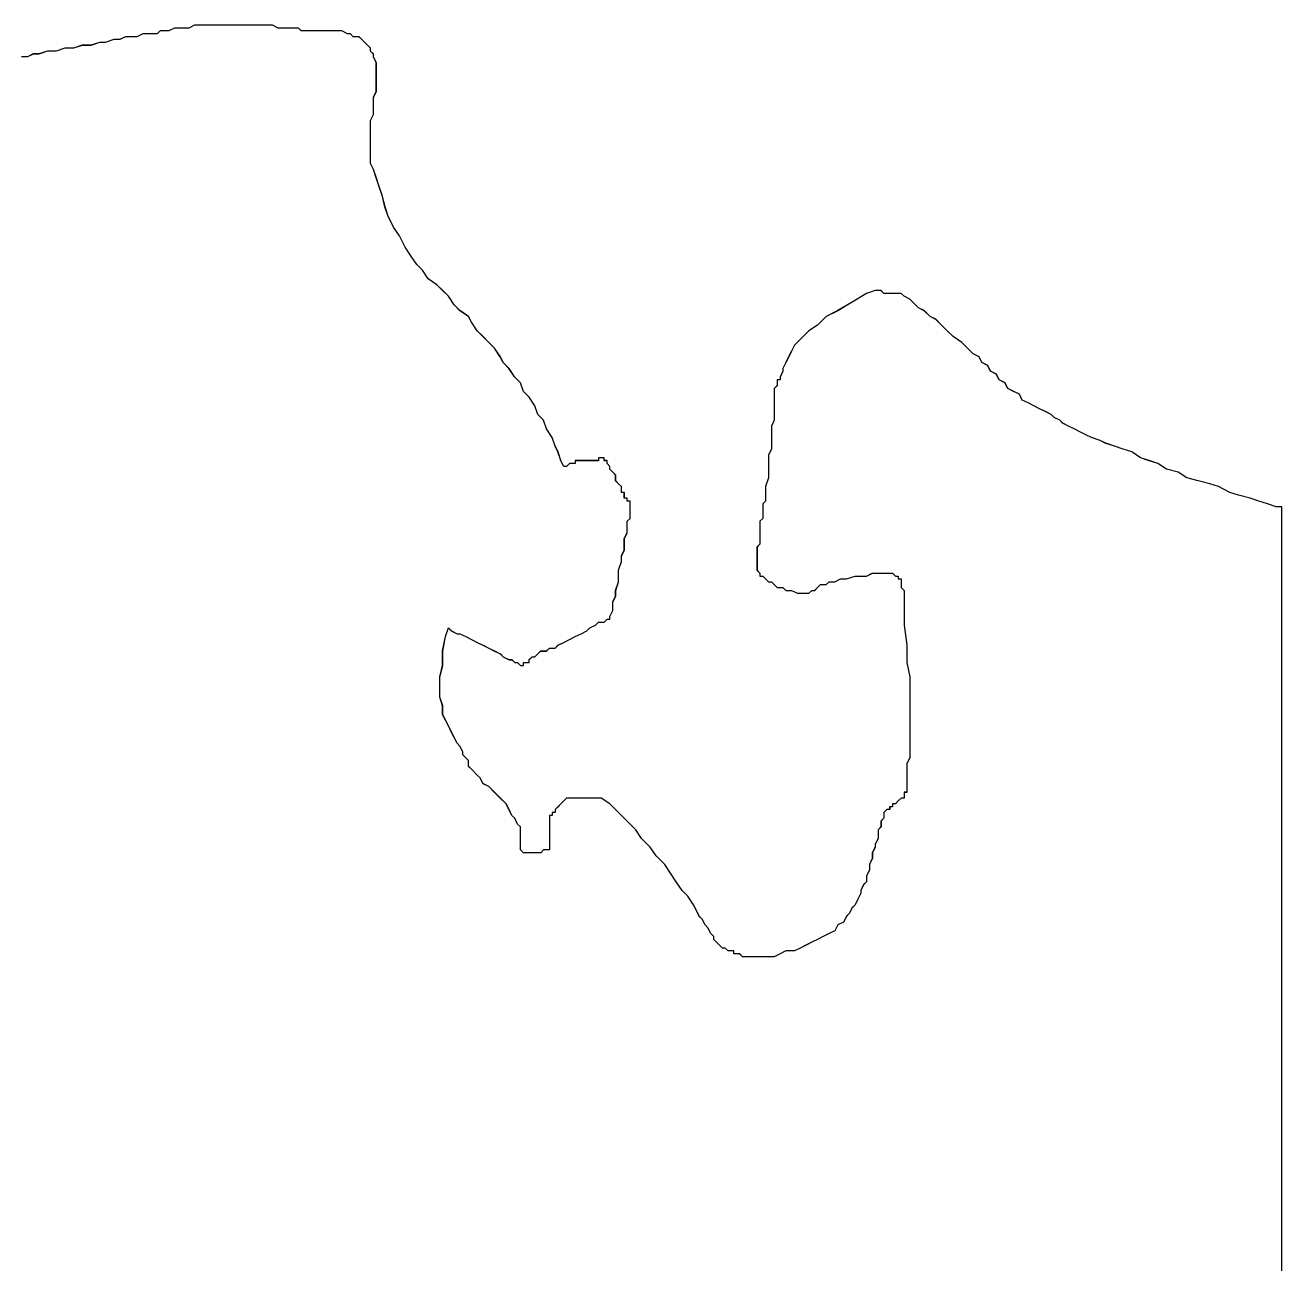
# Model space of a CAD drawing. Extents: x -0.5 to 0.57, y -0.22 to 0.71.
# Drawn here: x 0.24258 to 0.278, y 0.23697 to 0.27188 of the extents above; entities that cross this region are included whole.
import ezdxf

# ---------------------------------------------------------------- set-up
doc = ezdxf.new("R2010")
doc.units = 0
doc.layers.add('C2', color=7, linetype='CONTINUOUS')

msp = doc.modelspace()

# ---------------------------------------------------------------- linework, layer by layer
at = {"layer": 'C2', "color": 1}
msp.add_lwpolyline([(0.277994, 0.21777), (0.277994, 0.256352), (0.277994, 0.256433), (0.277994, 0.258303), (0.277914, 0.258303), (0.277832, 0.258303), (0.277588, 0.258384), (0.277345, 0.258465), (0.277101, 0.258546), (0.276776, 0.258628), (0.276532, 0.258709), (0.276206, 0.258871), (0.275962, 0.258953), (0.275638, 0.259034), (0.275313, 0.259116), (0.275069, 0.259278), (0.274744, 0.259359), (0.2745, 0.259522), (0.274256, 0.259603), (0.274012, 0.259684), (0.273768, 0.259847), (0.273525, 0.259928), (0.273281, 0.260009), (0.273037, 0.260091), (0.272874, 0.260172), (0.272631, 0.260253), (0.272468, 0.260335), (0.272305, 0.260416), (0.272143, 0.260497), (0.27198, 0.260578), (0.271817, 0.26066), (0.271736, 0.260741), (0.271574, 0.260822), (0.271493, 0.260904), (0.271329, 0.260985), (0.271167, 0.261066), (0.271005, 0.261148), (0.270842, 0.261229), (0.270679, 0.26131), (0.270599, 0.261472), (0.270436, 0.261554), (0.270273, 0.261635), (0.270192, 0.261798), (0.270029, 0.261879), (0.269948, 0.262042), (0.269785, 0.262123), (0.269704, 0.262286), (0.269542, 0.262367), (0.26946, 0.262529), (0.269297, 0.26261), (0.269135, 0.262773), (0.268973, 0.262936), (0.268729, 0.263098), (0.268567, 0.263261), (0.268404, 0.263424), (0.268241, 0.263586), (0.268079, 0.263667), (0.267916, 0.26383), (0.267753, 0.263911), (0.267591, 0.264073), (0.26751, 0.264155), (0.267348, 0.264236), (0.267266, 0.264318), (0.267184, 0.264318), (0.267103, 0.264318), (0.267022, 0.264318), (0.266941, 0.264318), (0.26686, 0.264318), (0.266778, 0.264318), (0.266697, 0.264399), (0.266615, 0.264399), (0.266534, 0.264399), (0.266291, 0.264318), (0.265884, 0.264073), (0.265478, 0.26383), (0.265152, 0.263667), (0.264909, 0.263424), (0.264665, 0.263261), (0.264421, 0.263017), (0.264258, 0.262854), (0.264178, 0.262692), (0.264095, 0.262529), (0.264014, 0.262367), (0.263933, 0.262204), (0.263933, 0.262123), (0.263852, 0.26196), (0.263852, 0.261879), (0.263771, 0.261879), (0.263771, 0.261798), (0.263771, 0.261717), (0.26369, 0.261635), (0.26369, 0.261554), (0.26369, 0.261472), (0.26369, 0.26131), (0.26369, 0.261229), (0.26369, 0.261066), (0.26369, 0.260904), (0.26369, 0.260741), (0.263608, 0.260578), (0.263608, 0.260335), (0.263608, 0.260172), (0.263608, 0.259928), (0.263527, 0.259766), (0.263527, 0.259522), (0.263527, 0.259278), (0.263527, 0.259116), (0.263446, 0.258871), (0.263446, 0.258709), (0.263446, 0.258628), (0.263446, 0.258465), (0.263364, 0.258384), (0.263364, 0.258303), (0.263364, 0.258222), (0.263364, 0.25814), (0.263364, 0.258059), (0.263364, 0.257977), (0.263283, 0.257896), (0.263283, 0.257815), (0.263283, 0.257734), (0.263283, 0.257652), (0.263283, 0.257571), (0.263283, 0.25749), (0.263283, 0.257327), (0.263283, 0.257246), (0.263202, 0.257165), (0.263202, 0.257002), (0.263202, 0.256921), (0.263202, 0.25684), (0.263202, 0.256677), (0.263202, 0.256596), (0.263202, 0.256514), (0.263283, 0.256433), (0.263283, 0.256352), (0.263364, 0.256352), (0.263446, 0.256271), (0.263527, 0.25619), (0.263608, 0.25619), (0.26369, 0.256108), (0.263771, 0.256027), (0.263852, 0.256027), (0.263933, 0.256027), (0.264014, 0.255945), (0.264095, 0.255945), (0.264178, 0.255945), (0.26434, 0.255864), (0.264421, 0.255864), (0.264583, 0.255864), (0.264665, 0.255864), (0.264746, 0.255945), (0.264828, 0.255945), (0.264909, 0.256027), (0.26499, 0.256108), (0.265152, 0.256108), (0.265234, 0.25619), (0.265396, 0.25619), (0.265559, 0.256271), (0.265722, 0.256271), (0.265965, 0.256352), (0.266127, 0.256352), (0.266291, 0.256352), (0.266453, 0.256433), (0.266615, 0.256433), (0.266778, 0.256433), (0.26686, 0.256433), (0.266941, 0.256433), (0.267022, 0.256433), (0.267103, 0.256352), (0.267184, 0.256352), (0.267184, 0.256271), (0.267266, 0.256271), (0.267266, 0.25619), (0.267266, 0.256108), (0.267266, 0.256027), (0.267348, 0.255945), (0.267348, 0.255864), (0.267348, 0.255783), (0.267348, 0.255702), (0.267348, 0.255621), (0.267348, 0.255539), (0.267348, 0.255458), (0.267348, 0.255376), (0.267348, 0.255296), (0.267348, 0.255214), (0.267348, 0.25497), (0.267428, 0.254401), (0.267428, 0.253914), (0.26751, 0.253507), (0.26751, 0.25302), (0.26751, 0.252695), (0.26751, 0.252288), (0.26751, 0.251963), (0.26751, 0.251719), (0.26751, 0.251475), (0.26751, 0.251231), (0.267428, 0.251069), (0.267428, 0.250825), (0.267428, 0.250743), (0.267428, 0.250581), (0.267428, 0.2505), (0.267428, 0.250418), (0.267428, 0.250337), (0.267428, 0.250256), (0.267348, 0.250256), (0.267348, 0.250175), (0.267348, 0.250094), (0.267266, 0.250094), (0.267184, 0.250012), (0.267103, 0.249931), (0.267022, 0.249931), (0.267022, 0.249849), (0.266941, 0.249849), (0.266941, 0.249768), (0.26686, 0.249768), (0.266778, 0.249687), (0.266778, 0.249606), (0.266778, 0.249524), (0.266697, 0.249443), (0.266697, 0.249362), (0.266697, 0.24928), (0.266615, 0.249199), (0.266615, 0.249037), (0.266615, 0.248956), (0.266534, 0.248793), (0.266534, 0.248712), (0.266453, 0.248549), (0.266453, 0.248386), (0.266372, 0.248224), (0.266372, 0.248062), (0.266291, 0.247899), (0.266291, 0.247736), (0.266209, 0.247655), (0.266127, 0.247493), (0.266127, 0.247411), (0.266047, 0.247248), (0.265965, 0.247086), (0.265884, 0.247005), (0.265803, 0.246842), (0.265722, 0.246761), (0.26564, 0.246598), (0.265478, 0.246517), (0.265396, 0.246354), (0.265234, 0.246273), (0.265071, 0.246192), (0.264909, 0.246111), (0.264746, 0.24603), (0.264583, 0.245948), (0.264421, 0.245867), (0.264258, 0.245786), (0.264014, 0.245786), (0.263852, 0.245704), (0.26369, 0.245623), (0.263608, 0.245623), (0.263527, 0.245623), (0.263446, 0.245623), (0.263364, 0.245623), (0.263283, 0.245623), (0.263202, 0.245623), (0.263121, 0.245623), (0.263039, 0.245623), (0.262958, 0.245623), (0.262877, 0.245623), (0.262796, 0.245623), (0.262714, 0.245704), (0.262633, 0.245704), (0.262551, 0.245704), (0.262551, 0.245786), (0.26247, 0.245786), (0.262389, 0.245786), (0.262308, 0.245867), (0.262226, 0.245867), (0.262146, 0.245948), (0.262064, 0.24603), (0.261982, 0.246111), (0.261982, 0.246192), (0.261902, 0.246273), (0.26182, 0.246436), (0.261738, 0.246517), (0.261658, 0.24668), (0.261576, 0.246761), (0.261495, 0.246924), (0.261414, 0.247086), (0.261251, 0.24733), (0.261089, 0.247493), (0.260926, 0.247736), (0.260763, 0.24798), (0.260601, 0.248224), (0.260357, 0.248468), (0.260194, 0.248712), (0.25995, 0.248956), (0.259788, 0.249199), (0.259544, 0.249443), (0.259301, 0.249687), (0.259057, 0.249931), (0.258813, 0.250094), (0.258731, 0.250094), (0.25865, 0.250094), (0.258569, 0.250094), (0.258488, 0.250094), (0.258406, 0.250094), (0.258325, 0.250094), (0.258244, 0.250094), (0.258162, 0.250094), (0.258081, 0.250094), (0.258, 0.250094), (0.257919, 0.250094), (0.257837, 0.250094), (0.257756, 0.250012), (0.257674, 0.249931), (0.257593, 0.249849), (0.257512, 0.249768), (0.257512, 0.249687), (0.257431, 0.249687), (0.257431, 0.249606), (0.25735, 0.249606), (0.25735, 0.249524), (0.25735, 0.249443), (0.25735, 0.249362), (0.25735, 0.24928), (0.25735, 0.249199), (0.25735, 0.249118), (0.25735, 0.248956), (0.25735, 0.248874), (0.25735, 0.248793), (0.25735, 0.248712), (0.25735, 0.24863), (0.257269, 0.24863), (0.257187, 0.24863), (0.257106, 0.248549), (0.257025, 0.248549), (0.256943, 0.248549), (0.256862, 0.248549), (0.256781, 0.248549), (0.256699, 0.248549), (0.256618, 0.248549), (0.256537, 0.24863), (0.256537, 0.248712), (0.256537, 0.248793), (0.256537, 0.248874), (0.256537, 0.249037), (0.256537, 0.249118), (0.256537, 0.24928), (0.256456, 0.249362), (0.256375, 0.249524), (0.256293, 0.249606), (0.256212, 0.249768), (0.25613, 0.249931), (0.255968, 0.250094), (0.255805, 0.250256), (0.255642, 0.250418), (0.25548, 0.2505), (0.255399, 0.250662), (0.255318, 0.250743), (0.255156, 0.250906), (0.255073, 0.250988), (0.255073, 0.25115), (0.254993, 0.251231), (0.254911, 0.251313), (0.254911, 0.251394), (0.25483, 0.251556), (0.254749, 0.251638), (0.254668, 0.2518), (0.254586, 0.251963), (0.254505, 0.252125), (0.254423, 0.252288), (0.254343, 0.25245), (0.254343, 0.252695), (0.254261, 0.252938), (0.254261, 0.253182), (0.254261, 0.253507), (0.254343, 0.253832), (0.254343, 0.254239), (0.254423, 0.254645), (0.254505, 0.254889), (0.254586, 0.254808), (0.254749, 0.254726), (0.25483, 0.254726), (0.254993, 0.254645), (0.255156, 0.254564), (0.255318, 0.254482), (0.25548, 0.254401), (0.255642, 0.25432), (0.255805, 0.254239), (0.255968, 0.254158), (0.256049, 0.254076), (0.256212, 0.253995), (0.256293, 0.253995), (0.256375, 0.253914), (0.256456, 0.253914), (0.256537, 0.253832), (0.256618, 0.253832), (0.256618, 0.253914), (0.256699, 0.253914), (0.256781, 0.253914), (0.256781, 0.253995), (0.256862, 0.254076), (0.256943, 0.254076), (0.257025, 0.254158), (0.257106, 0.254239), (0.257269, 0.254239), (0.25735, 0.25432), (0.257512, 0.25432), (0.257593, 0.254401), (0.257756, 0.254482), (0.257919, 0.254564), (0.258081, 0.254645), (0.258244, 0.254726), (0.258406, 0.254808), (0.258488, 0.254889), (0.25865, 0.25497), (0.258731, 0.255052), (0.258894, 0.255052), (0.258976, 0.255133), (0.259057, 0.255133), (0.259057, 0.255214), (0.259138, 0.255376), (0.259138, 0.255458), (0.259138, 0.255621), (0.259219, 0.255783), (0.259219, 0.255945), (0.259301, 0.25619), (0.259301, 0.256352), (0.259301, 0.256514), (0.259382, 0.256758), (0.259382, 0.256921), (0.259462, 0.257084), (0.259462, 0.257246), (0.259462, 0.257408), (0.259544, 0.257571), (0.259544, 0.257734), (0.259544, 0.257896), (0.259626, 0.257977), (0.259626, 0.25814), (0.259626, 0.258222), (0.259626, 0.258303), (0.259626, 0.258384), (0.259626, 0.258465), (0.259544, 0.258465), (0.259544, 0.258546), (0.259462, 0.258546), (0.259462, 0.258628), (0.259462, 0.258709), (0.259382, 0.258709), (0.259382, 0.25879), (0.259382, 0.258871), (0.259301, 0.258953), (0.259219, 0.259034), (0.259219, 0.259197), (0.259138, 0.259278), (0.259057, 0.259359), (0.259057, 0.259441), (0.258976, 0.259522), (0.258976, 0.259603), (0.258894, 0.259603), (0.258894, 0.259684), (0.258813, 0.259684), (0.258731, 0.259684), (0.258731, 0.259603), (0.25865, 0.259603), (0.258569, 0.259603), (0.258488, 0.259603), (0.258406, 0.259603), (0.258325, 0.259603), (0.258244, 0.259603), (0.258162, 0.259603), (0.258081, 0.259603), (0.258081, 0.259522), (0.258, 0.259522), (0.257919, 0.259522), (0.257837, 0.259441), (0.257756, 0.259441), (0.257674, 0.259603), (0.257593, 0.259847), (0.257512, 0.260009), (0.257431, 0.260253), (0.257269, 0.260497), (0.257187, 0.260741), (0.257025, 0.260904), (0.256943, 0.261148), (0.256781, 0.261391), (0.256618, 0.261554), (0.256537, 0.261798), (0.256375, 0.26196), (0.256212, 0.262204), (0.256049, 0.262367), (0.255968, 0.262529), (0.255805, 0.262773), (0.255642, 0.262936), (0.25548, 0.263098), (0.255318, 0.263261), (0.255156, 0.263504), (0.255073, 0.263667), (0.25483, 0.26383), (0.254668, 0.263992), (0.254505, 0.264236), (0.254343, 0.264399), (0.25418, 0.264561), (0.253936, 0.264724), (0.253773, 0.264968), (0.253611, 0.26513), (0.253448, 0.265374), (0.253286, 0.265618), (0.253124, 0.265943), (0.252961, 0.266187), (0.252798, 0.266512), (0.252717, 0.266756), (0.252636, 0.267081), (0.252554, 0.267325), (0.252473, 0.267569), (0.252391, 0.267812), (0.252311, 0.267975), (0.252311, 0.268219), (0.252311, 0.268463), (0.252311, 0.268625), (0.252311, 0.268869), (0.252311, 0.269032), (0.252311, 0.269194), (0.252391, 0.269357), (0.252391, 0.269519), (0.252391, 0.269682), (0.252391, 0.269845), (0.252473, 0.270007), (0.252473, 0.27017), (0.252473, 0.270251), (0.252473, 0.270413), (0.252473, 0.270495), (0.252473, 0.270657), (0.252473, 0.270738), (0.252473, 0.27082), (0.252391, 0.270982), (0.252391, 0.271064), (0.252311, 0.271145), (0.252311, 0.271226), (0.252229, 0.271308), (0.252148, 0.271389), (0.252067, 0.27147), (0.251985, 0.271552), (0.251823, 0.271552), (0.251741, 0.271632), (0.25166, 0.271632), (0.251497, 0.271714), (0.251335, 0.271714), (0.251254, 0.271714), (0.251092, 0.271714), (0.250928, 0.271714), (0.250847, 0.271714), (0.250685, 0.271714), (0.250522, 0.271714), (0.250359, 0.271714), (0.250278, 0.271795), (0.250116, 0.271795), (0.249953, 0.271795), (0.249791, 0.271795), (0.249709, 0.271795), (0.249547, 0.271877), (0.249466, 0.271877), (0.249303, 0.271877), (0.24914, 0.271877), (0.24906, 0.271877), (0.248896, 0.271877), (0.248734, 0.271877), (0.248572, 0.271877), (0.248409, 0.271877), (0.248246, 0.271877), (0.248084, 0.271877), (0.247922, 0.271877), (0.247677, 0.271877), (0.247515, 0.271877), (0.247352, 0.271877), (0.24719, 0.271795), (0.247027, 0.271795), (0.246865, 0.271795), (0.246783, 0.271795), (0.246621, 0.271714), (0.24654, 0.271714), (0.246458, 0.271714), (0.246377, 0.271714), (0.246295, 0.271632), (0.246133, 0.271632), (0.246052, 0.271632), (0.24589, 0.271632), (0.245726, 0.271552), (0.245564, 0.271552), (0.245402, 0.271552), (0.245239, 0.27147), (0.245076, 0.27147), (0.244833, 0.271389), (0.24467, 0.271389), (0.244426, 0.271308), (0.244182, 0.271308), (0.243938, 0.271226), (0.243694, 0.271226), (0.24345, 0.271145), (0.243206, 0.271145), (0.242963, 0.271064), (0.242801, 0.271064), (0.242638, 0.270982), (0.242475, 0.270982)], dxfattribs=at)
at = {"layer": 'C2', "color": 7}
msp.add_lwpolyline([(0.277996, 0.16735), (0.277996, 0.256351), (0.277996, 0.256432), (0.277996, 0.258302), (0.277915, 0.258302), (0.277833, 0.258302), (0.27759, 0.258383), (0.277346, 0.258464), (0.277102, 0.258546), (0.276777, 0.258627), (0.276533, 0.258708), (0.276208, 0.258871), (0.275964, 0.258952), (0.275639, 0.259033), (0.275314, 0.259115), (0.27507, 0.259277), (0.274745, 0.259359), (0.274501, 0.259521), (0.274257, 0.259602), (0.274013, 0.259684), (0.273769, 0.259847), (0.273526, 0.259927), (0.273282, 0.260009), (0.273038, 0.26009), (0.272876, 0.260172), (0.272632, 0.260253), (0.272469, 0.260334), (0.272306, 0.260415), (0.272144, 0.260496), (0.271981, 0.260578), (0.271819, 0.260659), (0.271737, 0.26074), (0.271575, 0.260822), (0.271494, 0.260903), (0.271331, 0.260984), (0.271168, 0.261065), (0.271006, 0.261147), (0.270844, 0.261228), (0.270681, 0.261309), (0.2706, 0.261472), (0.270437, 0.261553), (0.270274, 0.261634), (0.270193, 0.261797), (0.270031, 0.261878), (0.26995, 0.262041), (0.269787, 0.262122), (0.269705, 0.262285), (0.269543, 0.262366), (0.269462, 0.262528), (0.269299, 0.26261), (0.269136, 0.262773), (0.268974, 0.262935), (0.26873, 0.263098), (0.268567, 0.26326), (0.268405, 0.263423), (0.268243, 0.263585), (0.26808, 0.263666), (0.267917, 0.263829), (0.267755, 0.26391), (0.267592, 0.264073), (0.267511, 0.264154), (0.267349, 0.264236), (0.267267, 0.264317), (0.267186, 0.264317), (0.267104, 0.264317), (0.267023, 0.264317), (0.266942, 0.264317), (0.266861, 0.264317), (0.266779, 0.264317), (0.266699, 0.264398), (0.266617, 0.264398), (0.266535, 0.264398), (0.266291, 0.264317), (0.265885, 0.264073), (0.265479, 0.263829), (0.265154, 0.263666), (0.26491, 0.263423), (0.264666, 0.26326), (0.264422, 0.263016), (0.26426, 0.262854), (0.264179, 0.262691), (0.264097, 0.262528), (0.264016, 0.262366), (0.263935, 0.262203), (0.263935, 0.262122), (0.263853, 0.26196), (0.263853, 0.261878), (0.263772, 0.261878), (0.263772, 0.261797), (0.263772, 0.261716), (0.263691, 0.261634), (0.263691, 0.261553), (0.263691, 0.261472), (0.263691, 0.261309), (0.263691, 0.261228), (0.263691, 0.261065), (0.263691, 0.260903), (0.263691, 0.26074), (0.263609, 0.260578), (0.263609, 0.260334), (0.263609, 0.260172), (0.263609, 0.259927), (0.263528, 0.259765), (0.263528, 0.259521), (0.263528, 0.259277), (0.263528, 0.259115), (0.263447, 0.258871), (0.263447, 0.258708), (0.263447, 0.258627), (0.263447, 0.258464), (0.263366, 0.258383), (0.263366, 0.258302), (0.263366, 0.258221), (0.263366, 0.25814), (0.263366, 0.258058), (0.263366, 0.257977), (0.263285, 0.257895), (0.263285, 0.257815), (0.263285, 0.257733), (0.263285, 0.257652), (0.263285, 0.257571), (0.263285, 0.257489), (0.263285, 0.257327), (0.263285, 0.257246), (0.263203, 0.257164), (0.263203, 0.257001), (0.263203, 0.25692), (0.263203, 0.256839), (0.263203, 0.256676), (0.263203, 0.256595), (0.263203, 0.256514), (0.263285, 0.256432), (0.263285, 0.256351), (0.263366, 0.256351), (0.263447, 0.25627), (0.263528, 0.256189), (0.263609, 0.256189), (0.263691, 0.256108), (0.263772, 0.256026), (0.263853, 0.256026), (0.263935, 0.256026), (0.264016, 0.255945), (0.264097, 0.255945), (0.264179, 0.255945), (0.264341, 0.255864), (0.264422, 0.255864), (0.264585, 0.255864), (0.264666, 0.255864), (0.264747, 0.255945), (0.264829, 0.255945), (0.26491, 0.256026), (0.264991, 0.256108), (0.265154, 0.256108), (0.265235, 0.256189), (0.265398, 0.256189), (0.26556, 0.25627), (0.265723, 0.25627), (0.265967, 0.256351), (0.266129, 0.256351), (0.266291, 0.256351), (0.266455, 0.256432), (0.266617, 0.256432), (0.266779, 0.256432), (0.266861, 0.256432), (0.266942, 0.256432), (0.267023, 0.256432), (0.267104, 0.256351), (0.267186, 0.256351), (0.267186, 0.25627), (0.267267, 0.25627), (0.267267, 0.256189), (0.267267, 0.256108), (0.267267, 0.256026), (0.267349, 0.255945), (0.267349, 0.255864), (0.267349, 0.255782), (0.267349, 0.255701), (0.267349, 0.25562), (0.267349, 0.255539), (0.267349, 0.255457), (0.267349, 0.255376), (0.267349, 0.255295), (0.267349, 0.255214), (0.267349, 0.254969), (0.26743, 0.2544), (0.26743, 0.253913), (0.267511, 0.253506), (0.267511, 0.253019), (0.267511, 0.252694), (0.267511, 0.252287), (0.267511, 0.251962), (0.267511, 0.251719), (0.267511, 0.251474), (0.267511, 0.251231), (0.26743, 0.251068), (0.26743, 0.250824), (0.26743, 0.250743), (0.26743, 0.25058), (0.26743, 0.250499), (0.26743, 0.250418), (0.26743, 0.250336), (0.26743, 0.250255), (0.267349, 0.250255), (0.267349, 0.250174), (0.267349, 0.250093), (0.267267, 0.250093), (0.267186, 0.250012), (0.267104, 0.24993), (0.267023, 0.24993), (0.267023, 0.249849), (0.266942, 0.249849), (0.266942, 0.249767), (0.266861, 0.249767), (0.266779, 0.249687), (0.266779, 0.249605), (0.266779, 0.249524), (0.266699, 0.249442), (0.266699, 0.249361), (0.266699, 0.24928), (0.266617, 0.249199), (0.266617, 0.249036), (0.266617, 0.248955), (0.266535, 0.248792), (0.266535, 0.248711), (0.266455, 0.248548), (0.266455, 0.248386), (0.266373, 0.248223), (0.266373, 0.248061), (0.266291, 0.247898), (0.266291, 0.247736), (0.266211, 0.247654), (0.266129, 0.247492), (0.266129, 0.247411), (0.266048, 0.247248), (0.265967, 0.247086), (0.265885, 0.247004), (0.265804, 0.246841), (0.265723, 0.24676), (0.265641, 0.246598), (0.265479, 0.246517), (0.265398, 0.246354), (0.265235, 0.246272), (0.265072, 0.246191), (0.26491, 0.24611), (0.264747, 0.246029), (0.264585, 0.245948), (0.264422, 0.245866), (0.26426, 0.245785), (0.264016, 0.245785), (0.263853, 0.245704), (0.263691, 0.245622), (0.263609, 0.245622), (0.263528, 0.245622), (0.263447, 0.245622), (0.263366, 0.245622), (0.263285, 0.245622), (0.263203, 0.245622), (0.263122, 0.245622), (0.263041, 0.245622), (0.262959, 0.245622), (0.262878, 0.245622), (0.262797, 0.245622), (0.262716, 0.245704), (0.262634, 0.245704), (0.262553, 0.245704), (0.262553, 0.245785), (0.262471, 0.245785), (0.26239, 0.245785), (0.262309, 0.245866), (0.262228, 0.245866), (0.262146, 0.245948), (0.262065, 0.246029), (0.261984, 0.24611), (0.261984, 0.246191), (0.261903, 0.246272), (0.261821, 0.246435), (0.26174, 0.246517), (0.261659, 0.246679), (0.261577, 0.24676), (0.261496, 0.246923), (0.261415, 0.247086), (0.261253, 0.247329), (0.26109, 0.247492), (0.260927, 0.247736), (0.260765, 0.24798), (0.260602, 0.248223), (0.260358, 0.248467), (0.260196, 0.248711), (0.259952, 0.248955), (0.259789, 0.249199), (0.259545, 0.249442), (0.259302, 0.249687), (0.259058, 0.24993), (0.258814, 0.250093), (0.258733, 0.250093), (0.258652, 0.250093), (0.25857, 0.250093), (0.258489, 0.250093), (0.258408, 0.250093), (0.258326, 0.250093), (0.258245, 0.250093), (0.258164, 0.250093), (0.258082, 0.250093), (0.258001, 0.250093), (0.25792, 0.250093), (0.257838, 0.250093), (0.257757, 0.250012), (0.257676, 0.24993), (0.257595, 0.249849), (0.257513, 0.249767), (0.257513, 0.249687), (0.257432, 0.249687), (0.257432, 0.249605), (0.257351, 0.249605), (0.257351, 0.249524), (0.257351, 0.249442), (0.257351, 0.249361), (0.257351, 0.24928), (0.257351, 0.249199), (0.257351, 0.249118), (0.257351, 0.248955), (0.257351, 0.248873), (0.257351, 0.248792), (0.257351, 0.248711), (0.257351, 0.24863), (0.25727, 0.24863), (0.257189, 0.24863), (0.257107, 0.248548), (0.257026, 0.248548), (0.256944, 0.248548), (0.256864, 0.248548), (0.256782, 0.248548), (0.256701, 0.248548), (0.25662, 0.248548), (0.256538, 0.24863), (0.256538, 0.248711), (0.256538, 0.248792), (0.256538, 0.248873), (0.256538, 0.249036), (0.256538, 0.249118), (0.256538, 0.24928), (0.256457, 0.249361), (0.256376, 0.249524), (0.256294, 0.249605), (0.256213, 0.249767), (0.256132, 0.24993), (0.255969, 0.250093), (0.255807, 0.250255), (0.255644, 0.250418), (0.255481, 0.250499), (0.2554, 0.250662), (0.255319, 0.250743), (0.255157, 0.250905), (0.255075, 0.250987), (0.255075, 0.251149), (0.254994, 0.251231), (0.254912, 0.251312), (0.254912, 0.251393), (0.254831, 0.251556), (0.25475, 0.251637), (0.254669, 0.251799), (0.254588, 0.251962), (0.254506, 0.252125), (0.254425, 0.252287), (0.254344, 0.25245), (0.254344, 0.252694), (0.254263, 0.252937), (0.254263, 0.253181), (0.254263, 0.253506), (0.254344, 0.253832), (0.254344, 0.254238), (0.254425, 0.254645), (0.254506, 0.254888), (0.254588, 0.254807), (0.25475, 0.254726), (0.254831, 0.254726), (0.254994, 0.254645), (0.255157, 0.254563), (0.255319, 0.254482), (0.255481, 0.2544), (0.255644, 0.254319), (0.255807, 0.254238), (0.255969, 0.254157), (0.25605, 0.254075), (0.256213, 0.253994), (0.256294, 0.253994), (0.256376, 0.253913), (0.256457, 0.253913), (0.256538, 0.253832), (0.25662, 0.253832), (0.25662, 0.253913), (0.256701, 0.253913), (0.256782, 0.253913), (0.256782, 0.253994), (0.256864, 0.254075), (0.256944, 0.254075), (0.257026, 0.254157), (0.257107, 0.254238), (0.25727, 0.254238), (0.257351, 0.254319), (0.257513, 0.254319), (0.257595, 0.2544), (0.257757, 0.254482), (0.25792, 0.254563), (0.258082, 0.254645), (0.258245, 0.254726), (0.258408, 0.254807), (0.258489, 0.254888), (0.258652, 0.254969), (0.258733, 0.255051), (0.258896, 0.255051), (0.258976, 0.255132), (0.259058, 0.255132), (0.259058, 0.255214), (0.259139, 0.255376), (0.259139, 0.255457), (0.259139, 0.25562), (0.259221, 0.255782), (0.259221, 0.255945), (0.259302, 0.256189), (0.259302, 0.256351), (0.259302, 0.256514), (0.259383, 0.256758), (0.259383, 0.25692), (0.259464, 0.257083), (0.259464, 0.257246), (0.259464, 0.257408), (0.259545, 0.257571), (0.259545, 0.257733), (0.259545, 0.257895), (0.259627, 0.257977), (0.259627, 0.25814), (0.259627, 0.258221), (0.259627, 0.258302), (0.259627, 0.258383), (0.259627, 0.258464), (0.259545, 0.258464), (0.259545, 0.258546), (0.259464, 0.258546), (0.259464, 0.258627), (0.259464, 0.258708), (0.259383, 0.258708), (0.259383, 0.25879), (0.259383, 0.258871), (0.259302, 0.258952), (0.259221, 0.259033), (0.259221, 0.259196), (0.259139, 0.259277), (0.259058, 0.259359), (0.259058, 0.25944), (0.258976, 0.259521), (0.258976, 0.259602), (0.258896, 0.259602), (0.258896, 0.259684), (0.258814, 0.259684), (0.258733, 0.259684), (0.258733, 0.259602), (0.258652, 0.259602), (0.25857, 0.259602), (0.258489, 0.259602), (0.258408, 0.259602), (0.258326, 0.259602), (0.258245, 0.259602), (0.258164, 0.259602), (0.258082, 0.259602), (0.258082, 0.259521), (0.258001, 0.259521), (0.25792, 0.259521), (0.257838, 0.25944), (0.257757, 0.25944), (0.257676, 0.259602), (0.257595, 0.259847), (0.257513, 0.260009), (0.257432, 0.260253), (0.25727, 0.260496), (0.257189, 0.26074), (0.257026, 0.260903), (0.256944, 0.261147), (0.256782, 0.261391), (0.25662, 0.261553), (0.256538, 0.261797), (0.256376, 0.26196), (0.256213, 0.262203), (0.25605, 0.262366), (0.255969, 0.262528), (0.255807, 0.262773), (0.255644, 0.262935), (0.255481, 0.263098), (0.255319, 0.26326), (0.255157, 0.263504), (0.255075, 0.263666), (0.254831, 0.263829), (0.254669, 0.263992), (0.254506, 0.264236), (0.254344, 0.264398), (0.254181, 0.26456), (0.253937, 0.264723), (0.253775, 0.264967), (0.253612, 0.265129), (0.253449, 0.265374), (0.253287, 0.265617), (0.253125, 0.265943), (0.252962, 0.266186), (0.252799, 0.266511), (0.252718, 0.266755), (0.252637, 0.26708), (0.252555, 0.267324), (0.252474, 0.267568), (0.252393, 0.267812), (0.252312, 0.267975), (0.252312, 0.268218), (0.252312, 0.268462), (0.252312, 0.268624), (0.252312, 0.268868), (0.252312, 0.269031), (0.252312, 0.269193), (0.252393, 0.269356), (0.252393, 0.269519), (0.252393, 0.269681), (0.252393, 0.269844), (0.252474, 0.270006), (0.252474, 0.270169), (0.252474, 0.27025), (0.252474, 0.270413), (0.252474, 0.270494), (0.252474, 0.270656), (0.252474, 0.270738), (0.252474, 0.270819), (0.252393, 0.270982), (0.252393, 0.271063), (0.252312, 0.271144), (0.252312, 0.271226), (0.252231, 0.271307), (0.252149, 0.271388), (0.252068, 0.271469), (0.251987, 0.271551), (0.251824, 0.271551), (0.251743, 0.271632), (0.251662, 0.271632), (0.251499, 0.271713), (0.251336, 0.271713), (0.251255, 0.271713), (0.251093, 0.271713), (0.25093, 0.271713), (0.250848, 0.271713), (0.250686, 0.271713), (0.250523, 0.271713), (0.250361, 0.271713), (0.250279, 0.271794), (0.250117, 0.271794), (0.249955, 0.271794), (0.249792, 0.271794), (0.249711, 0.271794), (0.249548, 0.271876), (0.249467, 0.271876), (0.249304, 0.271876), (0.249142, 0.271876), (0.249061, 0.271876), (0.248898, 0.271876), (0.248735, 0.271876), (0.248573, 0.271876), (0.24841, 0.271876), (0.248247, 0.271876), (0.248085, 0.271876), (0.247923, 0.271876), (0.247679, 0.271876), (0.247516, 0.271876), (0.247353, 0.271876), (0.247191, 0.271794), (0.247029, 0.271794), (0.246866, 0.271794), (0.246784, 0.271794), (0.246622, 0.271713), (0.246541, 0.271713), (0.24646, 0.271713), (0.246378, 0.271713), (0.246297, 0.271632), (0.246134, 0.271632), (0.246053, 0.271632), (0.24589, 0.271632), (0.245728, 0.271551), (0.245565, 0.271551), (0.245403, 0.271551), (0.24524, 0.271469), (0.245078, 0.271469), (0.244834, 0.271388), (0.244671, 0.271388), (0.244428, 0.271307), (0.244183, 0.271307), (0.24394, 0.271226), (0.243696, 0.271226), (0.243452, 0.271144), (0.243208, 0.271144), (0.242965, 0.271063), (0.242802, 0.271063), (0.242639, 0.270982), (0.242477, 0.270982)], dxfattribs=at)

doc.saveas('drawing.dxf')
